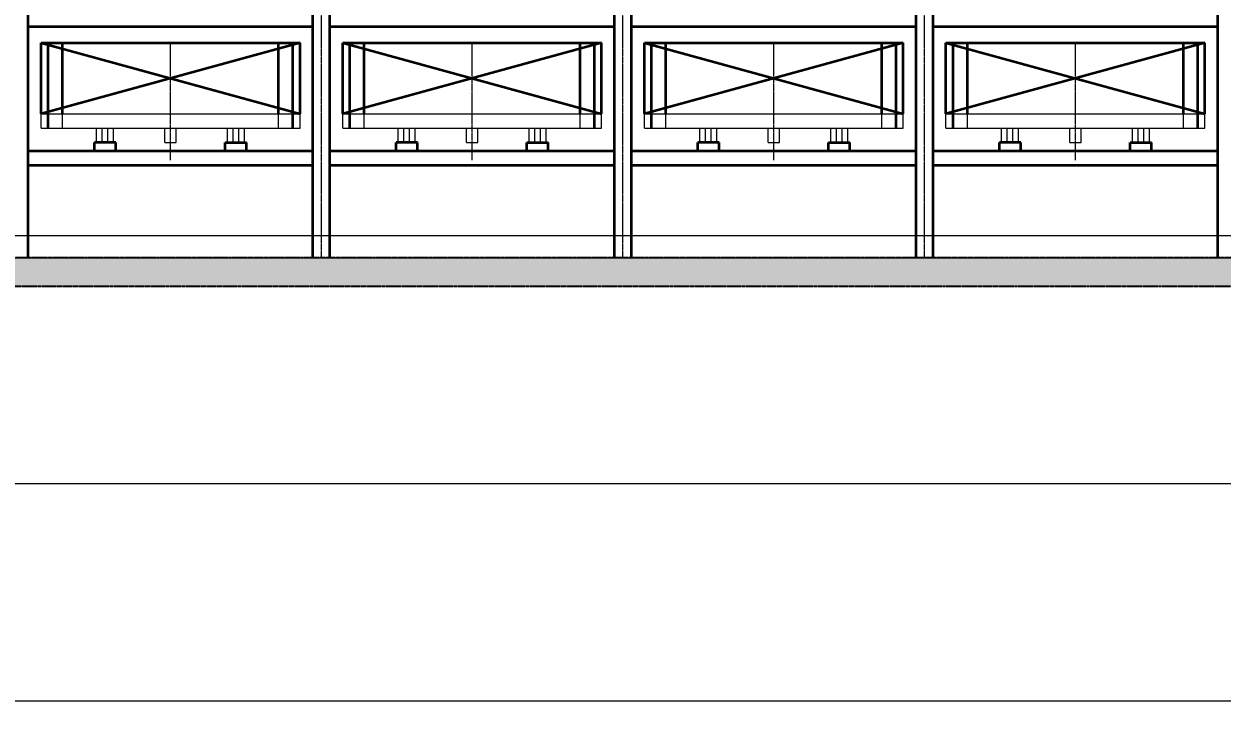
# Model space of a CAD drawing. Header units: millimetres. Extents: x -67280 to 67280, y -47520 to 47520.
# Drawn here: x -28468 to -20048, y 4323 to 9242 of the extents above; entities that cross this region are included whole.
import ezdxf

# ---------------------------------------------------------------- set-up
doc = ezdxf.new("R2010")
doc.units = ezdxf.units.MM
doc.linetypes.add('双点画线', pattern=[22, 12, -2, 2, -2, 2, -2])
doc.linetypes.add('点画线', pattern=[18, 12, -2, 2, -2])
doc.layers.get('0').update_dxf_attribs({"lineweight": 35})
for name, color, linetype, lineweight in [('7', 30, '双点画线', 18), ('ACADCAXA细实线层', 3, 'Continuous', 18), ('ACAD细实线', 2, 'Continuous', 18), ('EB0', 7, 'Continuous', 35), ('中心线层', 1, '点画线', 18), ('剖面线层', 6, 'Continuous', 18), ('尺寸线层', 4, 'Continuous', 18), ('细实线层', 3, 'Continuous', 18)]:
    doc.layers.add(name, color=color, linetype=linetype, lineweight=lineweight)
doc.styles.add('标准', font='', dxfattribs={"width": 0.667})
doc.styles.get('标准').set_extended_font_data('宋体')
doc.dimstyles.new('标准', dxfattribs={"dimscale": 160, "dimtxt": 2, "dimasz": 1, "dimexe": 1, "dimexo": 0, "dimgap": 1, "dimtad": 1, "dimdec": 1, "dimdsep": 46, "dimtxsty": '标准', "dimblk": '_CAXARROW', "dimcen": 0, "dimdle": 2, "dimaunit": 1, "dimadec": 0, "dimazin": 2, "dimtfac": 0.707107, "dimtdec": 3, "dimtmove": 0, "dimatfit": 3, "dimfxl": 0, "dimfrac": 2, "dimtolj": 1, "dimarcsym": 0})

# ---------------------------------------------------------------- blocks, each defined once
blk = doc.blocks.new('*X1422')
at = {"layer": '尺寸线层', "linetype": 'Continuous', "lineweight": 18}
for points in [[(-45548, 4482.5), (-45388, 4462.5), (-45388, 4502.5)], [(20352, 4482.5), (20192, 4462.5), (20192, 4502.5)]]:
    blk.add_hatch(color=0, dxfattribs=at).paths.add_polyline_path(points, flags=0)
at = {"layer": '尺寸线层', "color": 0}
for p, q in [((-45548, 7646.8), (-45548, 4322.5)), ((20352, 7646.8), (20352, 4322.5))]:
    blk.add_line(p, q, dxfattribs=at)
at = {"layer": '尺寸线层', "color": 0, "linetype": 'Continuous', "lineweight": 18}
blk.add_line((20352, 4482.5), (-45548, 4482.5), dxfattribs=at)
at = {"layer": '尺寸线层', "color": 0, "insert": (-12598, 4849.7), "char_height": 320, "width": 4468.485, "attachment_point": 5, "line_spacing_factor": 1.15057, "style": '标准'}
blk.add_mtext('\\T1.1;地轨总长=65900', dxfattribs=at)
blk = doc.blocks.new('_CAXARROW')
blk.add_hatch(color=0).paths.add_polyline_path([(0, 0), (-1, 0.125), (-1, -0.125)], flags=0)
blk = doc.blocks.new('*X1431')
at = {"layer": '尺寸线层', "linetype": 'Continuous', "lineweight": 18}
for points in [[(-43338, 6013.6), (-43178, 6033.6), (-43178, 5993.6)], [(18142, 6013.6), (17982, 6033.6), (17982, 5993.6)]]:
    blk.add_hatch(color=0, dxfattribs=at).paths.add_polyline_path(points, flags=0)
at = {"layer": '尺寸线层', "color": 0}
for p, q in [((-43338, 7599.8), (-43338, 5853.6)), ((18142, 7599.8), (18142, 5853.6))]:
    blk.add_line(p, q, dxfattribs=at)
at = {"layer": '尺寸线层', "color": 0, "linetype": 'Continuous', "lineweight": 18}
blk.add_line((-43338, 6013.6), (18142, 6013.6), dxfattribs=at)
at = {"layer": '尺寸线层', "color": 0, "insert": (-12598, 6333.6), "char_height": 320, "width": 4248.879, "attachment_point": 5, "line_spacing_factor": 1.15057, "style": '标准'}
blk.add_mtext('\\T1.1;2120x29=61480', dxfattribs=at)
blk = doc.blocks.new('*X1599')
at = {"layer": '剖面线层', "linetype": 'Continuous', "lineweight": 18}
h = blk.add_hatch(dxfattribs=at)
h.set_pattern_fill('AR-CONC', color=256, style=0)
h.set_pattern_definition([(50, (0, 0), (182.18467, -15.9391), [19.05, -209.55]), (355, (0, 0), (-35.2428, 191.05664), [15.24, -167.64]), (100.451, (15.18, -1.33), (146.9425, 175.1167), [16.19, -178.09]), (46.1842, (0, 50.8), (271.07904, -42.0423), [28.575, -314.325]), (96.6356, (22.6, 47.3), (237.4042, 247.4256), [24.285, -267.135]), (351.184, (0, 50.8), (237.4046, 247.4251), [22.86, -251.46]), (21, (25.4, 38.1), (151.61488, -102.26552), [19.05, -209.55]), (326, (25.4, 38.1), (61.80203, 184.18797), [15.24, -167.64]), (71.4514, (38.03, 29.58), (213.4165, 81.92286), [16.19, -178.09]), (37.5, (0, 0), (3.088603, 84.55504), [0, -165.608, 0, -170.18, 0, -168.275]), (7.5, (0, 0), (66.81966, 100.18057), [0, -97.028, 0, -161.798, 0, -64.135]), (-32.5, (-56.64, 0), (135.590595, -5.728744), [0, -63.5, 0, -198.12, 0, -262.89]), (-42.5, (-82.04, 0), (148.12918, 25.4265), [0, -82.55, 0, -131.572, 0, -186.69])])
h.paths.add_polyline_path([(-65900, -100), (-65900, -3.4), (-65900, 100), (0, 100), (0, -100)], flags=0)
at = {"layer": '7', "linetype": '双点画线', "lineweight": 25}
for p, q in [((0, 100), (-65900, 100)), ((-65900, -100), (0, -100))]:
    blk.add_line(p, q, dxfattribs=at)

msp = doc.modelspace()

# ---------------------------------------------------------------- linework, layer by layer
at = {"layer": 'ACADCAXA细实线层', "color": 2, "linetype": 'Continuous', "lineweight": 18}
for p, q in [((-28347.969, 8609.786), (-26527.969, 8609.786)), ((-26227.969, 8609.786), (-24407.969, 8609.786)), ((-24107.969, 8609.786), (-22287.969, 8609.786)), ((-21987.969, 8609.786), (-20167.969, 8609.786)), ((-28347.969, 8509.786), (-26527.969, 8509.786)), ((-27957.969, 8409.786), (-27957.969, 8509.786)), ((-27877.969, 8409.786), (-27877.969, 8509.786)), ((-27477.969, 8409.786), (-27477.969, 8509.786)), ((-27397.969, 8409.786), (-27397.969, 8509.786)), ((-26997.969, 8409.786), (-26997.969, 8509.786)), ((-26917.969, 8409.786), (-26917.969, 8509.786)), ((-26227.969, 8509.786), (-24407.969, 8509.786)), ((-25837.969, 8409.786), (-25837.969, 8509.786)), ((-25757.969, 8409.786), (-25757.969, 8509.786)), ((-25357.969, 8409.786), (-25357.969, 8509.786)), ((-25277.969, 8409.786), (-25277.969, 8509.786)), ((-24877.969, 8409.786), (-24877.969, 8509.786)), ((-24797.969, 8409.786), (-24797.969, 8509.786)), ((-24107.969, 8509.786), (-22287.969, 8509.786)), ((-23717.969, 8409.786), (-23717.969, 8509.786)), ((-23637.969, 8409.786), (-23637.969, 8509.786)), ((-23237.969, 8409.786), (-23237.969, 8509.786)), ((-23157.969, 8409.786), (-23157.969, 8509.786)), ((-22757.969, 8409.786), (-22757.969, 8509.786)), ((-22677.969, 8409.786), (-22677.969, 8509.786)), ((-21987.969, 8509.786), (-20167.969, 8509.786)), ((-21597.969, 8409.786), (-21597.969, 8509.786)), ((-21517.969, 8409.786), (-21517.969, 8509.786)), ((-21117.969, 8409.786), (-21117.969, 8509.786)), ((-21037.969, 8409.786), (-21037.969, 8509.786)), ((-20637.969, 8409.786), (-20637.969, 8509.786)), ((-20557.969, 8409.786), (-20557.969, 8509.786)), ((-27957.969, 8409.786), (-27877.969, 8409.786)), ((-27477.969, 8409.786), (-27397.969, 8409.786)), ((-26997.969, 8409.786), (-26917.969, 8409.786)), ((-25837.969, 8409.786), (-25757.969, 8409.786)), ((-25357.969, 8409.786), (-25277.969, 8409.786)), ((-24877.969, 8409.786), (-24797.969, 8409.786)), ((-23717.969, 8409.786), (-23637.969, 8409.786)), ((-23237.969, 8409.786), (-23157.969, 8409.786)), ((-22757.969, 8409.786), (-22677.969, 8409.786)), ((-21597.969, 8409.786), (-21517.969, 8409.786)), ((-21117.969, 8409.786), (-21037.969, 8409.786)), ((-20637.969, 8409.786), (-20557.969, 8409.786))]:
    msp.add_line(p, q, dxfattribs=at)
at = {"layer": 'EB0'}
for p, q in [((-28437.969, 7599.786), (-28437.969, 18849.786)), ((-26437.969, 7599.786), (-26437.969, 18849.786)), ((-26317.969, 7599.786), (-26317.969, 18849.786)), ((-24317.969, 7599.786), (-24317.969, 18849.786)), ((-24197.969, 7599.786), (-24197.969, 18849.786)), ((-22197.969, 7599.786), (-22197.969, 18849.786)), ((-22077.969, 7599.786), (-22077.969, 18849.786)), ((-20077.969, 7599.786), (-20077.969, 18849.786)), ((-28437.969, 9224.786), (-26437.969, 9224.786)), ((-28197.969, 9224.786), (-26437.969, 9224.786)), ((-26317.969, 9224.786), (-24317.969, 9224.786)), ((-26077.969, 9224.786), (-24317.969, 9224.786)), ((-24197.969, 9224.786), (-22197.969, 9224.786)), ((-23957.969, 9224.786), (-22197.969, 9224.786)), ((-22077.969, 9224.786), (-20077.969, 9224.786)), ((-21837.969, 9224.786), (-20077.969, 9224.786)), ((-28437.969, 8349.786), (-26437.969, 8349.786)), ((-28197.969, 8349.786), (-26437.969, 8349.786)), ((-27972.969, 8349.786), (-27972.969, 8409.786)), ((-27822.969, 8409.786), (-27972.969, 8409.786)), ((-27822.969, 8349.786), (-27822.969, 8409.786)), ((-27052.969, 8409.786), (-26902.969, 8409.786)), ((-27052.969, 8349.786), (-27052.969, 8409.786)), ((-26902.969, 8349.786), (-26902.969, 8409.786)), ((-26317.969, 8349.786), (-24317.969, 8349.786)), ((-26077.969, 8349.786), (-24317.969, 8349.786)), ((-25852.969, 8349.786), (-25852.969, 8409.786)), ((-25702.969, 8409.786), (-25852.969, 8409.786)), ((-25702.969, 8349.786), (-25702.969, 8409.786)), ((-24932.969, 8409.786), (-24782.969, 8409.786)), ((-24932.969, 8349.786), (-24932.969, 8409.786)), ((-24782.969, 8349.786), (-24782.969, 8409.786)), ((-24197.969, 8349.786), (-22197.969, 8349.786)), ((-23957.969, 8349.786), (-22197.969, 8349.786)), ((-23732.969, 8349.786), (-23732.969, 8409.786)), ((-23582.969, 8409.786), (-23732.969, 8409.786)), ((-23582.969, 8349.786), (-23582.969, 8409.786)), ((-22812.969, 8409.786), (-22662.969, 8409.786)), ((-22812.969, 8349.786), (-22812.969, 8409.786)), ((-22662.969, 8349.786), (-22662.969, 8409.786)), ((-22077.969, 8349.786), (-20077.969, 8349.786)), ((-21837.969, 8349.786), (-20077.969, 8349.786)), ((-21612.969, 8349.786), (-21612.969, 8409.786)), ((-21462.969, 8409.786), (-21612.969, 8409.786)), ((-21462.969, 8349.786), (-21462.969, 8409.786)), ((-20692.969, 8409.786), (-20542.969, 8409.786)), ((-20692.969, 8349.786), (-20692.969, 8409.786)), ((-20542.969, 8349.786), (-20542.969, 8409.786)), ((-28437.969, 8249.786), (-26437.969, 8249.786)), ((-28197.969, 8249.786), (-26437.969, 8249.786)), ((-26317.969, 8249.786), (-24317.969, 8249.786)), ((-26077.969, 8249.786), (-24317.969, 8249.786)), ((-24197.969, 8249.786), (-22197.969, 8249.786)), ((-23957.969, 8249.786), (-22197.969, 8249.786)), ((-22077.969, 8249.786), (-20077.969, 8249.786)), ((-21837.969, 8249.786), (-20077.969, 8249.786))]:
    msp.add_line(p, q, dxfattribs=at)
at = {"layer": 'EB0', "color": 2}
for p, q in [((-28347.969, 9109.786), (-26527.969, 9109.786)), ((-26527.969, 9109.786), (-28347.969, 8609.786)), ((-28347.969, 9109.786), (-26527.969, 8609.786)), ((-28347.969, 8609.786), (-28347.969, 9109.786)), ((-26527.969, 8609.786), (-26527.969, 9109.786)), ((-26227.969, 9109.786), (-24407.969, 9109.786)), ((-24407.969, 9109.786), (-26227.969, 8609.786)), ((-26227.969, 9109.786), (-24407.969, 8609.786)), ((-26227.969, 8609.786), (-26227.969, 9109.786)), ((-24407.969, 8609.786), (-24407.969, 9109.786)), ((-24107.969, 9109.786), (-22287.969, 9109.786)), ((-22287.969, 9109.786), (-24107.969, 8609.786)), ((-24107.969, 9109.786), (-22287.969, 8609.786)), ((-24107.969, 8609.786), (-24107.969, 9109.786)), ((-22287.969, 8609.786), (-22287.969, 9109.786)), ((-21987.969, 9109.786), (-20167.969, 9109.786)), ((-20167.969, 9109.786), (-21987.969, 8609.786)), ((-21987.969, 9109.786), (-20167.969, 8609.786)), ((-21987.969, 8609.786), (-21987.969, 9109.786)), ((-20167.969, 8609.786), (-20167.969, 9109.786))]:
    msp.add_line(p, q, dxfattribs=at)
at = {"layer": 'EB0', "color": 4}
for p, q in [((-28297.969, 8609.786), (-28297.969, 9109.786)), ((-26577.969, 8609.786), (-26577.969, 9109.786)), ((-26177.969, 8609.786), (-26177.969, 9109.786)), ((-24457.969, 8609.786), (-24457.969, 9109.786)), ((-24057.969, 8609.786), (-24057.969, 9109.786)), ((-22337.969, 8609.786), (-22337.969, 9109.786)), ((-21937.969, 8609.786), (-21937.969, 9109.786)), ((-20217.969, 8609.786), (-20217.969, 9109.786)), ((-28297.969, 8509.786), (-28297.969, 8609.786)), ((-26577.969, 8509.786), (-26577.969, 8609.786)), ((-26177.969, 8509.786), (-26177.969, 8609.786)), ((-24457.969, 8509.786), (-24457.969, 8609.786)), ((-24057.969, 8509.786), (-24057.969, 8609.786)), ((-22337.969, 8509.786), (-22337.969, 8609.786)), ((-21937.969, 8509.786), (-21937.969, 8609.786)), ((-20217.969, 8509.786), (-20217.969, 8609.786))]:
    msp.add_line(p, q, dxfattribs=at)
at = {"layer": 'EB0', "color": 5}
for p, q in [((-28197.969, 8609.786), (-28197.969, 9109.786)), ((-26677.969, 8609.786), (-26677.969, 9109.786)), ((-26077.969, 8609.786), (-26077.969, 9109.786)), ((-24557.969, 8609.786), (-24557.969, 9109.786)), ((-23957.969, 8609.786), (-23957.969, 9109.786)), ((-22437.969, 8609.786), (-22437.969, 9109.786)), ((-21837.969, 8609.786), (-21837.969, 9109.786)), ((-20317.969, 8609.786), (-20317.969, 9109.786))]:
    msp.add_line(p, q, dxfattribs=at)
at = {"layer": '中心线层'}
for p, q in [((-26377.969, 7596.786), (-26377.969, 18852.786)), ((-24257.969, 7596.786), (-24257.969, 18852.786)), ((-22137.969, 7596.786), (-22137.969, 18852.786)), ((-27437.969, 8284.422), (-27437.969, 9112.786)), ((-25317.969, 8284.422), (-25317.969, 9112.786)), ((-23197.969, 8284.422), (-23197.969, 9112.786)), ((-21077.969, 8284.422), (-21077.969, 9112.786))]:
    msp.add_line(p, q, dxfattribs=at)
at = {"layer": '尺寸线层'}
for p, q in [((-28437.969, 7599.786), (-28437.969, 18849.786)), ((-26437.969, 7599.786), (-26437.969, 18849.786)), ((-26317.969, 7599.786), (-26317.969, 18849.786)), ((-24317.969, 7599.786), (-24317.969, 18849.786)), ((-24197.969, 7599.786), (-24197.969, 18849.786)), ((-22197.969, 7599.786), (-22197.969, 18849.786)), ((-22077.969, 7599.786), (-22077.969, 18849.786)), ((-20077.969, 7599.786), (-20077.969, 18849.786)), ((-27917.969, 8409.786), (-27917.969, 8509.786)), ((-27837.969, 8409.786), (-27837.969, 8509.786)), ((-27037.969, 8409.786), (-27037.969, 8509.786)), ((-26957.969, 8409.786), (-26957.969, 8509.786)), ((-25797.969, 8409.786), (-25797.969, 8509.786)), ((-25717.969, 8409.786), (-25717.969, 8509.786)), ((-24917.969, 8409.786), (-24917.969, 8509.786)), ((-24837.969, 8409.786), (-24837.969, 8509.786)), ((-23677.969, 8409.786), (-23677.969, 8509.786)), ((-23597.969, 8409.786), (-23597.969, 8509.786)), ((-22797.969, 8409.786), (-22797.969, 8509.786)), ((-22717.969, 8409.786), (-22717.969, 8509.786)), ((-21557.969, 8409.786), (-21557.969, 8509.786)), ((-21477.969, 8409.786), (-21477.969, 8509.786)), ((-20677.969, 8409.786), (-20677.969, 8509.786)), ((-20597.969, 8409.786), (-20597.969, 8509.786)), ((-45547.969, 7754.786), (20352.031, 7754.786)), ((-45547.969, 7599.786), (20352.031, 7599.786))]:
    msp.add_line(p, q, dxfattribs=at)
at = {"layer": '细实线层'}
for p, q in [((-28347.969, 8509.786), (-28347.969, 8609.786)), ((-26527.969, 8509.786), (-26527.969, 8609.786)), ((-26227.969, 8509.786), (-26227.969, 8609.786)), ((-24407.969, 8509.786), (-24407.969, 8609.786)), ((-24107.969, 8509.786), (-24107.969, 8609.786)), ((-22287.969, 8509.786), (-22287.969, 8609.786)), ((-21987.969, 8509.786), (-21987.969, 8609.786)), ((-20167.969, 8509.786), (-20167.969, 8609.786))]:
    msp.add_line(p, q, dxfattribs=at)
at = {"layer": '细实线层', "color": 5}
for p, q in [((-28197.969, 8509.786), (-28197.969, 8609.786)), ((-26677.969, 8509.786), (-26677.969, 8609.786)), ((-26077.969, 8509.786), (-26077.969, 8609.786)), ((-24557.969, 8509.786), (-24557.969, 8609.786)), ((-23957.969, 8509.786), (-23957.969, 8609.786)), ((-22437.969, 8509.786), (-22437.969, 8609.786)), ((-21837.969, 8509.786), (-21837.969, 8609.786)), ((-20317.969, 8509.786), (-20317.969, 8609.786))]:
    msp.add_line(p, q, dxfattribs=at)

# ---------------------------------------------------------------- block references
at = {"layer": 'ACAD细实线'}
msp.add_blockref('*X1599', (20352.031, 7499.786), dxfattribs=at)

# ---------------------------------------------------------------- dimensions: what is measured, and where the dimension line sits
at = {"layer": '尺寸线层'}
for base, p1, p2, override, picture, middle in [((-45547.969, 4482.546), (20352.031, 7646.786), (-45547.969, 7646.786), {"dimpost": '地轨总长=<>', "dimsah": 1, "dimtfill": 1, "dimtzin": 8}, '*X1422', (-12597.969, 4482.546)), ((18142.031, 6013.616), (-43337.969, 7599.786), (18142.031, 7599.786), {"dimpost": '2120x29=<>', "dimsah": 1, "dimtfill": 1, "dimtzin": 8}, '*X1431', (-12597.969, 6013.616))]:
    dim = msp.add_linear_dim(base=base, p1=p1, p2=p2, dimstyle='标准', override=override, dxfattribs=at)
    dim.commit()
    dim.dimension.update_dxf_attribs({"geometry": picture, "text_midpoint": middle})

doc.saveas('drawing.dxf')
